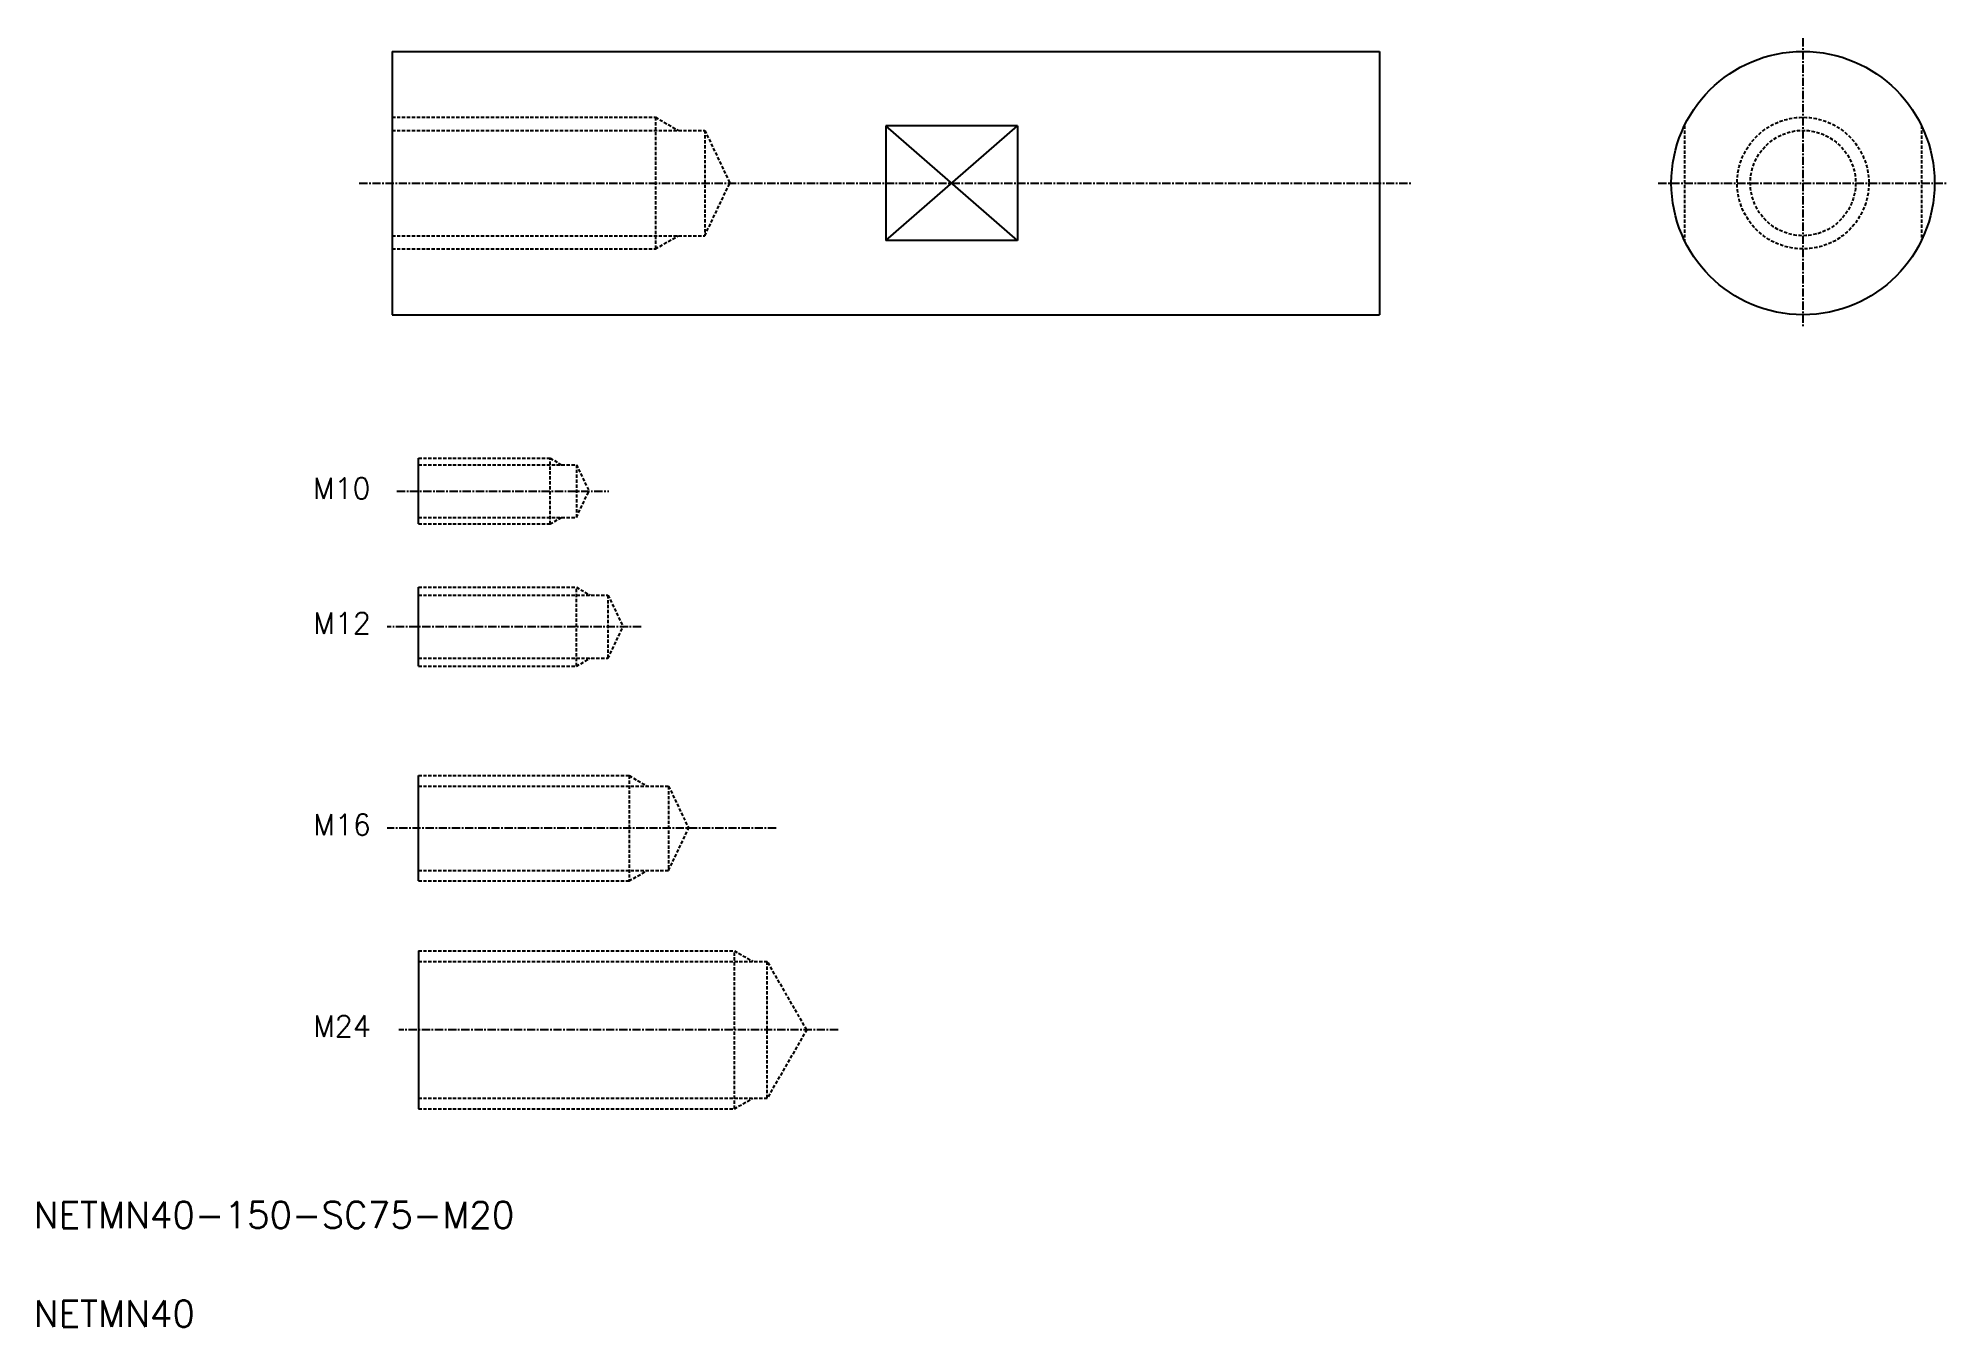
# Model space of a CAD drawing. Extents: x 11 to 301, y 10 to 206.
import ezdxf
from ezdxf.enums import TextEntityAlignment as Align

# ---------------------------------------------------------------- set-up
doc = ezdxf.new("R2010")
doc.units = 0
doc.linetypes.add('CENTER', pattern=[2, 1.25, -0.25, 0.25, -0.25])
doc.linetypes.add('DASHED', pattern=[0.75, 0.5, -0.25])
doc.layers.get('0').update_dxf_attribs({"linetype": 'CONTINUOUS'})
doc.layers.add('CENTER', color=1, linetype='CENTER')
doc.styles.get("Standard").update_dxf_attribs({"font": 'txt.shx'})

msp = doc.modelspace()

# ---------------------------------------------------------------- linework, layer by layer
at = {"color": 7, "linetype": 'CONTINUOUS'}
for p, q in [((64.45, 203.7), (214.45, 203.7)), ((64.45, 203.7), (64.45, 163.7)), ((214.45, 203.7), (214.45, 163.7)), ((139.45, 192.41), (139.45, 174.98)), ((159.45, 192.41), (139.45, 192.41)), ((159.45, 192.41), (159.45, 174.98)), ((159.45, 174.98), (139.45, 174.98)), ((64.45, 163.7), (214.45, 163.7)), ((68.45, 131.92), (68.45, 141.92)), ((68.45, 110.32), (68.45, 122.32)), ((68.45, 77.71), (68.45, 93.71)), ((68.45, 67.11), (68.45, 43.11))]:
    msp.add_line(p, q, dxfattribs=at)
at = {"color": 3, "linetype": 'DASHED'}
for p, q in [((64.45, 193.7), (104.45, 193.7)), ((64.45, 191.7), (111.95, 191.7)), ((104.45, 193.7), (104.45, 173.7)), ((104.45, 193.7), (107.92, 191.7)), ((111.95, 191.7), (111.95, 175.7)), ((111.95, 191.7), (115.76, 183.7)), ((260.79, 192.41), (260.79, 174.98)), ((296.79, 192.41), (296.79, 174.98)), ((111.95, 175.7), (115.76, 183.7)), ((64.45, 175.7), (111.95, 175.7)), ((104.45, 173.7), (107.92, 175.7)), ((64.45, 173.7), (104.45, 173.7)), ((68.45, 141.92), (88.45, 141.92)), ((68.45, 140.92), (92.45, 140.92)), ((88.45, 141.92), (90.18, 140.92)), ((88.45, 131.92), (88.45, 141.92)), ((92.45, 140.92), (94.36, 136.92)), ((92.45, 140.92), (92.45, 132.92)), ((92.45, 132.92), (94.36, 136.92)), ((68.45, 132.92), (92.45, 132.92)), ((68.45, 131.92), (88.45, 131.92)), ((88.45, 131.92), (90.18, 132.92)), ((68.45, 122.32), (92.45, 122.32)), ((92.45, 110.32), (92.45, 122.32)), ((92.45, 122.32), (94.53, 121.12)), ((68.45, 121.12), (97.25, 121.12)), ((97.25, 121.12), (97.25, 111.52)), ((97.25, 121.12), (99.54, 116.32)), ((97.25, 111.52), (99.54, 116.32)), ((68.45, 111.52), (97.25, 111.52)), ((68.45, 110.32), (92.45, 110.32)), ((92.45, 110.32), (94.53, 111.52)), ((68.45, 93.71), (100.45, 93.71)), ((100.45, 93.71), (103.22, 92.11)), ((100.45, 93.71), (100.45, 77.71)), ((68.45, 92.11), (106.45, 92.11)), ((106.45, 92.11), (109.5, 85.71)), ((106.45, 92.11), (106.45, 79.31)), ((106.45, 79.31), (109.5, 85.71)), ((68.45, 79.31), (106.45, 79.31)), ((100.45, 77.71), (103.22, 79.31)), ((68.45, 77.71), (100.45, 77.71)), ((68.45, 67.11), (116.45, 67.11)), ((116.45, 43.11), (116.45, 67.11)), ((116.45, 67.11), (119.27, 65.49)), ((68.45, 65.49), (121.45, 65.49)), ((121.45, 44.73), (121.45, 65.49)), ((127.44, 55.11), (121.45, 65.49)), ((127.44, 55.11), (121.45, 44.73)), ((68.45, 44.73), (121.45, 44.73)), ((116.45, 43.11), (119.27, 44.73)), ((68.45, 43.11), (116.45, 43.11))]:
    msp.add_line(p, q, dxfattribs=at)
at = {"color": 3, "linetype": 'CONTINUOUS'}
for p, q in [((139.45, 174.98), (159.45, 192.41)), ((159.45, 174.98), (139.45, 192.41))]:
    msp.add_line(p, q, dxfattribs=at)
at = {"color": 7, "linetype": 'CONTINUOUS'}
msp.add_circle((278.79, 183.7), 20, dxfattribs=at)
at = {"color": 3, "linetype": 'DASHED'}
for centre, radius in [((278.79, 183.69), 10), ((278.79, 183.7), 8)]:
    msp.add_circle(centre, radius, dxfattribs=at)
at = {"layer": 'CENTER', "color": 1, "linetype": 'CENTER'}
for p, q in [((278.79, 205.7), (278.79, 161.7)), ((59.45, 183.7), (219.45, 183.7)), ((256.79, 183.7), (300.79, 183.7)), ((65.17, 136.92), (97.36, 136.92)), ((102.29, 116.32), (63.68, 116.32)), ((122.79, 85.71), (63.68, 85.71)), ((132.21, 55.11), (65.45, 55.11))]:
    msp.add_line(p, q, dxfattribs=at)

# ---------------------------------------------------------------- texts
at = {"color": 7, "linetype": 'CONTINUOUS'}
for s, height, p in [('M10', 3.2, (52.4, 135.74)), ('NETMN40-150-SC75-M20', 4, (10, 25)), ('NETMN40', 4, (10, 10))]:
    msp.add_text(s, height=height, dxfattribs=at).set_placement(p)
for s, p in [('M12', (61.23, 116.86)), ('M16', (61.23, 86.26)), ('M24', (61.23, 55.66))]:
    msp.add_text(s, height=3.2, dxfattribs=at).set_placement(p, align=Align.MIDDLE_RIGHT)

doc.saveas('drawing.dxf')
